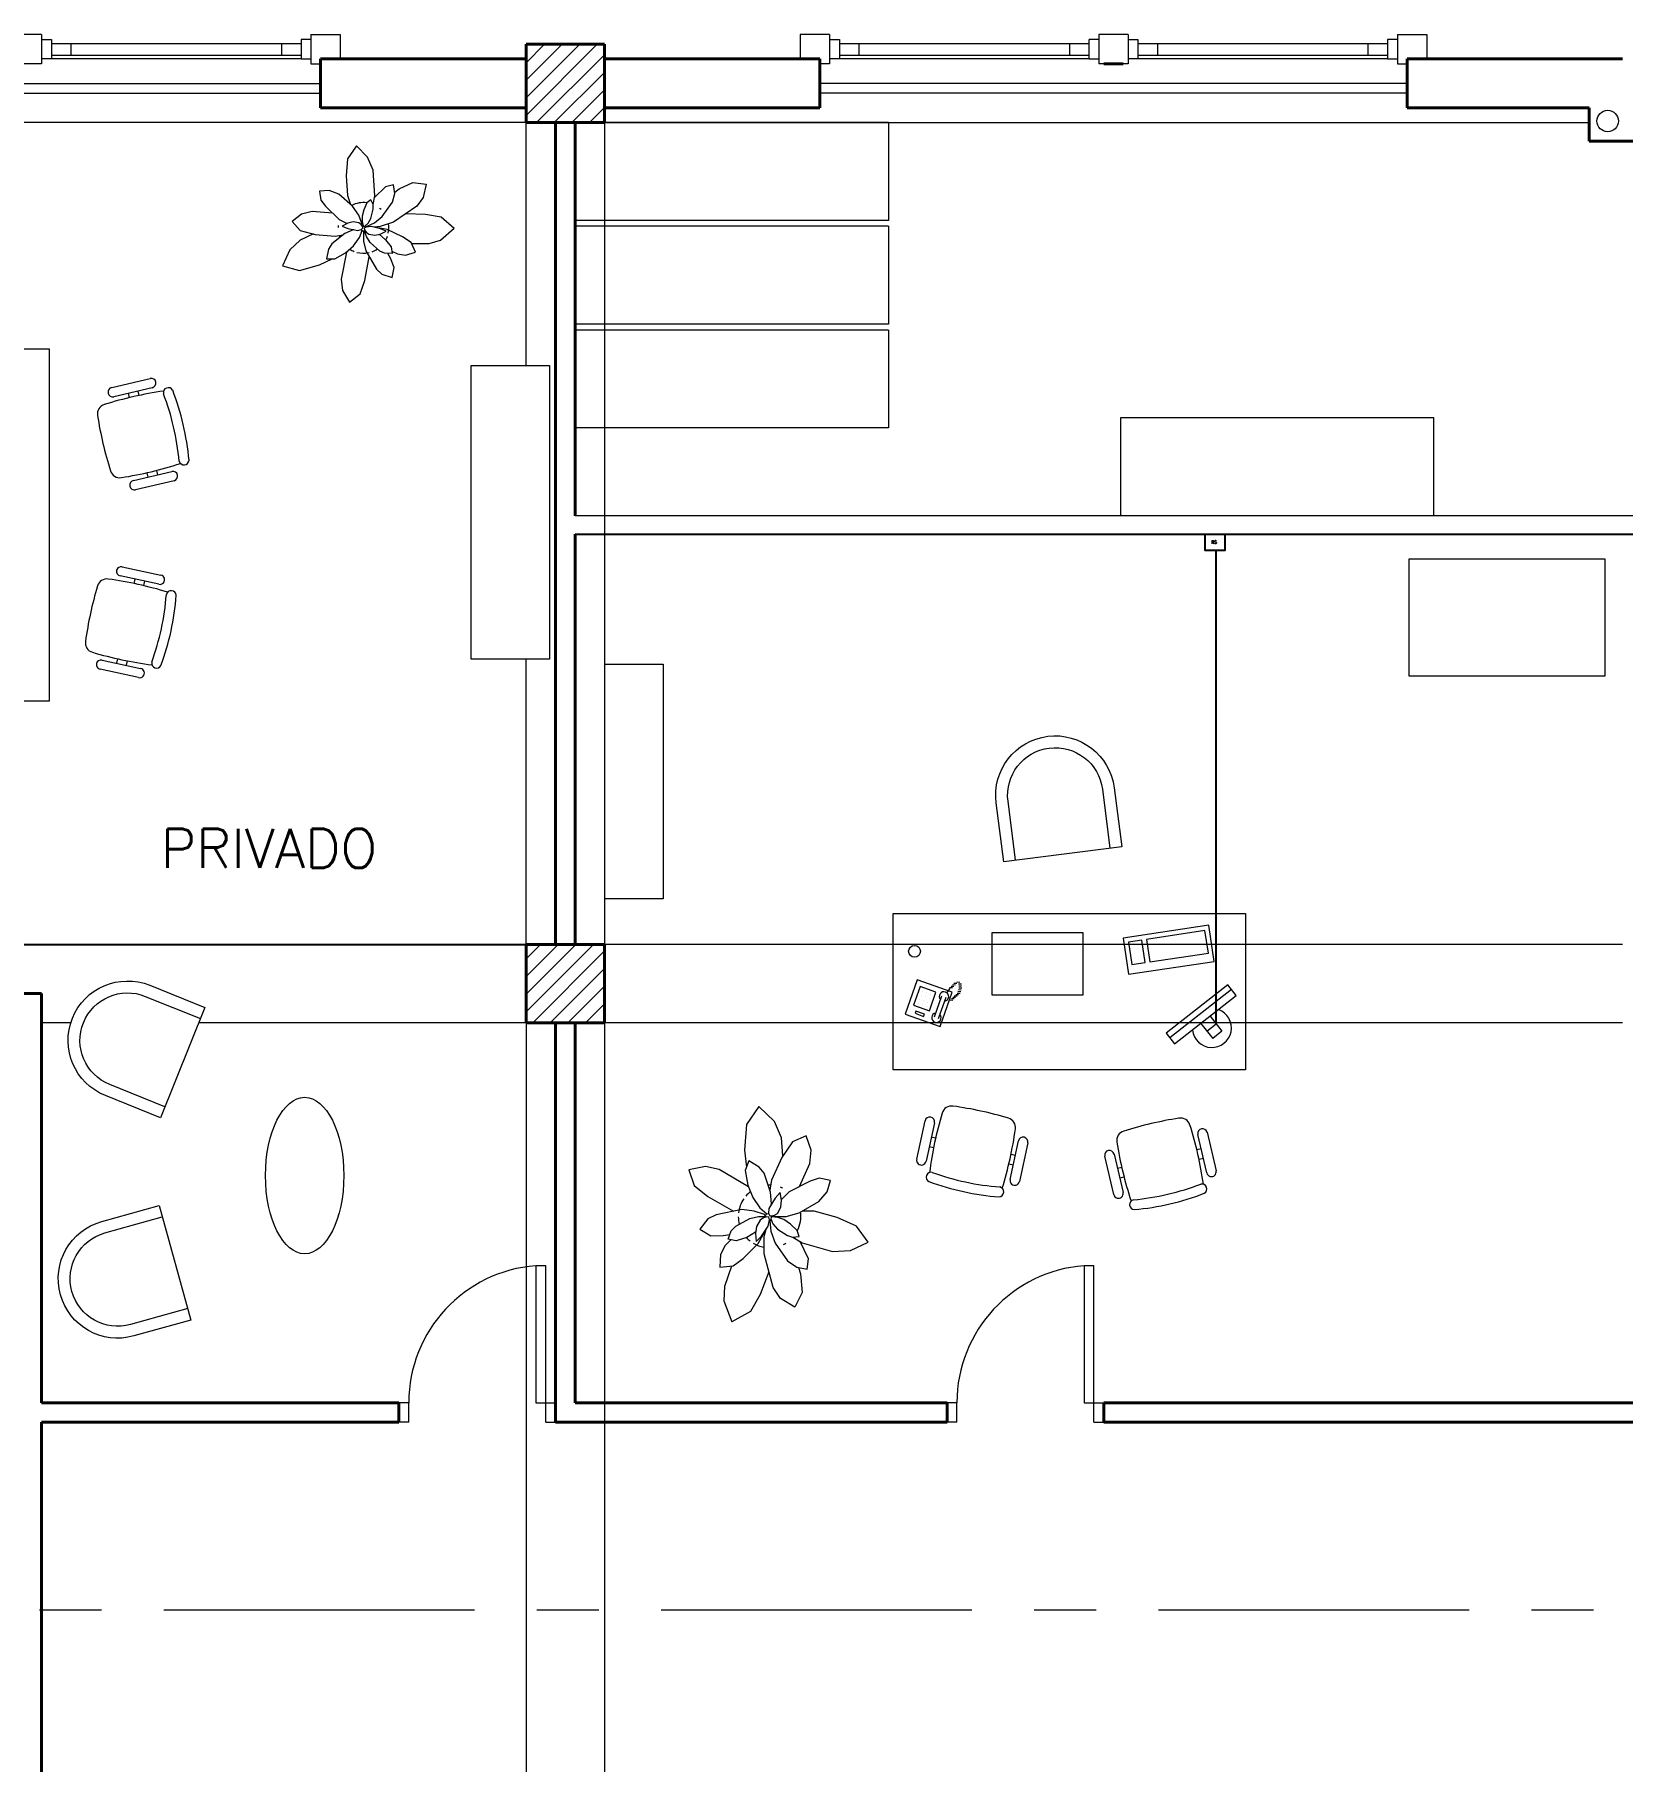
# Model space of a CAD drawing. Extents: x 952 to 1351, y -109 to 188.
# Drawn here: x 1331.43 to 1339.54, y 122.08 to 130.91 of the extents above; entities that cross this region are included whole.
import ezdxf

# ---------------------------------------------------------------- set-up
doc = ezdxf.new("R2010")
doc.units = 0
doc.header["$LTSCALE"] = 0.5
doc.linetypes.add('CENTER', pattern=[50.8, 31.75, -6.35, 6.35, -6.35])
doc.layers.get('0').update_dxf_attribs({"linetype": 'CONTINUOUS'})
doc.layers.add('Cableado', color=100, linetype='CONTINUOUS')
for name, color, linetype, lineweight in [('Carpintería', 55, 'CONTINUOUS', 20), ('Detalles .05', 243, 'CONTINUOUS', 5), ('Detalles 01', 8, 'CONTINUOUS', 9), ('Equipamiento fijo', 31, 'CONTINUOUS', 13), ('Equipamiento movil', 33, 'CONTINUOUS', 9), ('Muros corte', 7, 'CONTINUOUS', 40), ('Punta 02', 11, 'CONTINUOUS', 20), ('Tratamiento pisos', 251, 'CONTINUOUS', 9), ('Vidrios', 147, 'CONTINUOUS', 13)]:
    doc.layers.add(name, color=color, linetype=linetype, lineweight=lineweight)
doc.styles.add('Texto 2 mm', font='simplex.shx', dxfattribs={"height": 0.2})
doc.styles.add('Texto 5 mm', font='simplex.shx', dxfattribs={"height": 0.5})
pattern_1 = [(45, (102.69759, 2.652385), (-0.0449012806, 0.0449012806), [])]

# ---------------------------------------------------------------- blocks, each defined once
blk = doc.blocks.new('Silla 1')
at = {"layer": 'Equipamiento movil'}
for p, q in [((-0.1131, 0.2664), (0.0295, 0.409)), ((0.0638, 0.3747), (-0.0788, 0.2321)), ((-0.0254, 0.2855), (-0.0091, 0.2693)), ((0.0104, 0.3213), (0.0268, 0.3048)), ((0.2321, -0.0788), (0.3747, 0.0638)), ((0.409, 0.0295), (0.2664, -0.1131)), ((0.3048, 0.0268), (0.3213, 0.0104)), ((0.2693, -0.0091), (0.2855, -0.0254))]:
    blk.add_line(p, q, dxfattribs=at)
for centre, radius, start, end in [((1.4058, -1.1273), 1.9881, 130.22446, 139.18175), ((0.0467, 0.3919), 0.0242, 315, 135), ((0.1468, 0.3964), 0.0255, 61.36309, 224.37493), ((-0.654, -0.654), 1.2956, 37.15841, 52.84159), ((-0.6508, -0.6508), 1.3416, 37.13099, 52.86901), ((-0.0959, 0.2492), 0.0242, 135, 315), ((-0.0605, 0.1393), 0.0505, 139.18175, 220.81825), ((1.4058, 1.4058), 1.9881, 220.81825, 229.18175), ((-1.1273, 1.4058), 1.9881, 310.81825, 319.77554), ((0.3964, 0.1468), 0.0255, 225.62507, 28.63691), ((0.3919, 0.0467), 0.0242, 315, 135), ((0.2492, -0.0959), 0.0242, 135, 315), ((0.1393, -0.0605), 0.0505, 229.18175, 310.81825)]:
    blk.add_arc(centre, radius, start, end, dxfattribs=at)
blk = doc.blocks.new('Plant1')
for p, q in [((5.75, 15.65), (2.94, 14.02)), ((6.8, 12.64), (5.75, 15.65)), ((2.94, 14.02), (1.24, 11.02)), ((6.67, 9.74), (6.8, 12.64)), ((-4.94, 10.5), (-5.47, 8.7)), ((-5.47, 8.7), (-5.1, 7.19)), ((-3.11, 9.8), (-4.94, 10.5)), ((-1.65, 8.27), (-3.11, 9.8)), ((1.24, 11.02), (-0.18, 7.33)), ((4.8, 4.93), (6.67, 9.74)), ((-10.15, 7.82), (-12.56, 7.25)), ((-12.56, 7.25), (-11.81, 4.91)), ((-8.01, 7.41), (-10.15, 7.82)), ((-4.41, 5.37), (-8.01, 7.41)), ((-5.1, 7.19), (-3.73, 3.58)), ((-0.15, 4.91), (-1.65, 8.27)), ((-0.18, 7.33), (-0.36, 5.38)), ((7.53, 5.66), (4.58, 4.62)), ((9.19, 5.31), (7.53, 5.66)), ((-12.63, 3.17), (-15.39, 2.27)), ((-9.66, 3.14), (-12.63, 3.17)), ((-11.81, 4.91), (-9.42, 2.94)), ((-9.42, 2.94), (-5.88, 0.9)), ((-3.73, 3.58), (-2.59, 2.19)), ((0.25, 2.69), (-0.15, 4.91)), ((1.6, 3.31), (0.73, 2.26)), ((2.74, 4.3), (1.6, 3.31)), ((3.75, 4.5), (2.74, 4.3)), ((3.4, 2.61), (3.75, 3.44)), ((3.75, 3.45), (4.8, 4.93)), ((3.75, 3.44), (3.75, 4.5)), ((7.5, 2.24), (8.7, 3.64)), ((8.7, 3.64), (9.19, 5.31)), ((8.78, 3.92), (9.84, 4.12)), ((9.84, 4.12), (12.89, 4.12)), ((12.89, 4.12), (15.19, 2.69)), ((-15.39, 2.27), (-18.09, -0.04)), ((-3.93, 0.56), (-7.13, -0.21)), ((-5.88, 0.9), (-4.34, 0.46)), ((-2.06, 0.5), (-3.93, 0.56)), ((-2.48, 2.2), (-3.75, 2.12)), ((-3.75, 2.12), (-2.91, 1.21)), ((-2.91, 1.21), (-1.29, 0)), ((-1.34, 2), (-2.48, 2.2)), ((-1.9, 0.46), (-2.06, 0.5)), ((-0.39, 1.34), (-1.34, 2)), ((-0.56, -0.12), (-0.19, 0)), ((-0.12, 0.81), (-0.39, 1.34)), ((-0.19, 0), (-0.12, 0.06)), ((-0.06, 0.25), (-0.12, 0.81)), ((-0.12, 0.06), (-0.06, 0.25)), ((-0.11, 0.67), (0.06, 0.81)), ((0.06, 0.81), (0.25, 2.69)), ((0.31, 1.31), (0.12, 0.38)), ((0.12, 0.38), (0.19, 0.25)), ((0.19, 0.25), (0.38, 0.19)), ((0.73, 2.26), (0.31, 1.31)), ((0.38, 0.19), (1.25, 0.44)), ((0.47, 0.22), (0.69, 0)), ((0.69, 0), (2.44, 0)), ((1.25, 0.44), (2.18, 1.1)), ((2.18, 1.1), (3.4, 2.61)), ((2.44, 0), (4.43, 0.51)), ((4.43, 0.51), (7.5, 2.24)), ((13.53, 0.5), (11.66, -0.54)), ((15.19, 2.69), (13.53, 0.5)), ((-18.09, -0.04), (-15.37, -2.32)), ((-15.37, -2.32), (-11.22, -3.04)), ((-8.2, -0.91), (-9.38, -2.5)), ((-9.38, -2.5), (-7.87, -3.25)), ((-7.13, -0.21), (-8.2, -0.91)), ((-5.44, -3.05), (-3.38, -2.45)), ((-3.38, -2.45), (-1.56, -1.44)), ((-1.56, -1.44), (-0.5, -0.38)), ((-1.12, -2.44), (-1.55, -4.42)), ((-1.29, 0), (-0.56, -0.12)), ((-0.38, -0.81), (-1.12, -2.44)), ((-0.31, -0.5), (-0.59, -0.46)), ((-0.5, -0.38), (-0.5, -0.12)), ((0.06, -0.62), (-0.38, -0.81)), ((-0.26, -0.76), (-0.31, -0.5)), ((-0.19, -1.81), (-0.07, -0.68)), ((0.01, -3.25), (-0.19, -1.81)), ((0.12, -0.12), (0, -0.44)), ((0, -0.44), (0.12, -1)), ((0.56, -0.06), (0.12, -0.12)), ((0.12, -1), (0.45, -1.59)), ((0.45, -1.59), (1.43, -2.3)), ((1.53, -0.38), (0.56, -0.06)), ((1.43, -2.3), (2.56, -2.56)), ((3.06, -1.61), (1.53, -0.38)), ((3.19, -1.19), (2.01, -0.77)), ((2.38, -1), (2.23, -0.95)), ((2.32, -2.51), (3.05, -4.05)), ((4.2, -2.28), (2.38, -1)), ((2.56, -2.56), (3.88, -2.56)), ((3.88, -2.56), (3.06, -1.61)), ((6, -1.48), (3.19, -1.19)), ((6.42, -4.94), (4.2, -2.28)), ((11.66, -0.54), (6, -1.48)), ((9.02, -0.98), (12.56, -2.76)), ((12.56, -2.76), (15.17, -4.6)), ((-11.22, -3.04), (-8.38, -3)), ((-5.18, -2.97), (-8.45, -7.47)), ((-7.87, -3.25), (-5.44, -3.05)), ((-1.55, -4.42), (-1.12, -8.67)), ((1.03, -5.66), (0.01, -3.25)), ((3.05, -4.05), (3.43, -5.82)), ((7.5, -6.71), (6.42, -4.94)), ((15.17, -4.6), (16.61, -7.77)), ((-8.45, -7.47), (-9.18, -9.67)), ((-4.21, -9.77), (-1.41, -5.8)), ((1.72, -6.45), (1.03, -5.66)), ((3.06, -7.12), (1.72, -6.45)), ((2.25, -9.87), (2.39, -7.87)), ((2.39, -7.87), (2.32, -6.75)), ((3.43, -5.82), (3.06, -7.12)), ((3.19, -6.68), (4.04, -7.69)), ((4.04, -7.69), (5.41, -8.56)), ((7.5, -8.88), (7.5, -6.71)), ((7.5, -6.98), (10.72, -8.45)), ((10.72, -8.45), (13.06, -8.78)), ((13.06, -8.78), (16.61, -7.77)), ((-9.18, -9.67), (-8.88, -12.44)), ((-6.25, -11.82), (-4.21, -9.77)), ((-1.12, -8.67), (-0.57, -10.07)), ((-0.57, -10.07), (1, -11.56)), ((1, -11.56), (2.25, -9.87)), ((5.41, -8.56), (7.5, -8.88)), ((-8.88, -12.44), (-6.25, -11.82))]:
    blk.add_line(p, q)
for start, end in [(57.1582, 93.2041), (172.4345, 176.9296), (149.2581, 153.7532), (21.2653, 25.7604), (212.1423, 223.5771), (323.0282, 344.4965), (229.8179, 257.6637), (265.2848, 278.7499), (306.6551, 316.418)]:
    blk.add_arc((0, 0), 5.12, start, end)
blk = doc.blocks.new('Silla 2')
for p, q in [((15, 15), (0, 15)), ((0, 15), (0, -15)), ((15, 12), (0, 12)), ((0, -12), (15, -12)), ((0, -15), (15, -15))]:
    blk.add_line(p, q)
for radius in [15, 12]:
    blk.add_arc((15, 0), radius, 270, 90)
blk = doc.blocks.new('TELEFONO')
at = {"layer": 'Detalles .05'}
for p, q in [((0.139, 0.134), (-0.098, 0.134)), ((-0.098, 0.134), (-0.098, -0.099)), ((0.139, -0.099), (0.139, 0.134)), ((-0.071, 0.089), (-0.071, -0.055)), ((-0.043, 0.089), (-0.043, -0.055)), ((0.108, 0.063), (0, 0.063)), ((0, 0.063), (0, -0.063)), ((0.081, 0.108), (0.023, 0.108)), ((0.023, 0.108), (0.023, 0.094)), ((0.023, 0.094), (0.081, 0.094)), ((0.027, 0.041), (0.027, 0.041)), ((0.027, 0.014), (0.027, 0.014)), ((0.054, 0.041), (0.054, 0.041)), ((0.054, 0.014), (0.054, 0.014)), ((0.081, 0.094), (0.081, 0.108)), ((0.081, 0.041), (0.081, 0.041)), ((0.081, 0.014), (0.081, 0.014)), ((0.108, -0.063), (0.108, 0.063)), ((-0.129, -0.104), (-0.147, -0.11)), ((-0.124, -0.093), (-0.141, -0.098)), ((-0.118, -0.081), (-0.135, -0.087)), ((-0.112, -0.07), (-0.129, -0.075)), ((-0.106, -0.058), (-0.124, -0.064)), ((-0.101, -0.047), (-0.118, -0.052)), ((-0.098, -0.099), (0.139, -0.099)), ((-0.067, -0.083), (-0.078, -0.116)), ((0, -0.063), (0.108, -0.063)), ((0.027, -0.013), (0.027, -0.013)), ((0.027, -0.04), (0.027, -0.04)), ((0.054, -0.013), (0.054, -0.013)), ((0.054, -0.04), (0.054, -0.04)), ((0.081, -0.013), (0.081, -0.013)), ((0.081, -0.04), (0.081, -0.04)), ((-0.129, -0.116), (-0.147, -0.121)), ((-0.129, -0.127), (-0.147, -0.133)), ((-0.129, -0.139), (-0.147, -0.145)), ((-0.124, -0.15), (-0.141, -0.156)), ((-0.118, -0.162), (-0.135, -0.168)), ((-0.104, -0.17), (-0.122, -0.176)), ((-0.089, -0.156), (-0.106, -0.162)), ((-0.083, -0.145), (-0.101, -0.15)), ((-0.078, -0.133), (-0.095, -0.139)), ((-0.072, -0.121), (-0.089, -0.127))]:
    blk.add_line(p, q, dxfattribs=at)
for centre, start, end in [((-0.057, 0.089), 298.4915, 241.5085), ((-0.057, -0.055), 118.4915, 61.5085)]:
    blk.add_arc(centre, 0.0302, start, end, dxfattribs=at)
blk = doc.blocks.new('RECTANG')
for p, q in [((1, 1), (0, 1)), ((0, 1), (0, 0)), ((1, 0), (1, 1)), ((0, 0), (1, 0))]:
    blk.add_line(p, q)
blk = doc.blocks.new('KEYBOARD', base_point=(60, 294))
for p, xscale, yscale, zscale in [((60, 294), 19, 8, 19), ((61, 295), 13, 5, 13), ((75, 295), 3, 5, 3)]:
    blk.add_blockref('RECTANG', p, dxfattribs=dict(xscale=xscale, yscale=yscale, zscale=zscale))

msp = doc.modelspace()

# ---------------------------------------------------------------- hatches: boundary and pattern name
at = {"layer": 'Detalles 01'}
h = msp.add_hatch(dxfattribs=at)
h.set_pattern_fill('ANSI31,_O', color=256, scale=0.02)
h.set_pattern_definition(pattern_1)
h.paths.add_polyline_path([(1334.3432, 130.8575), (1333.9432, 130.8575), (1333.9432, 130.4575), (1334.3432, 130.4575)])
h = msp.add_hatch(dxfattribs=at)
h.set_pattern_fill('ANSI31,_O', color=256, scale=0.02)
h.set_pattern_definition(pattern_1)
h.paths.add_polyline_path([(1334.3432, 126.2575), (1333.9432, 126.2575), (1333.9432, 125.8575), (1334.3432, 125.8575)])

# ---------------------------------------------------------------- linework, layer by layer
at = {"layer": 'Cableado'}
for p, q in [((1334.1932, 126.2575), (1334.1932, 128.3549)), ((1334.1932, 128.3549), (1343.387, 128.3549)), ((1337.4673, 125.8519), (1337.4673, 128.2704)), ((1328.8432, 126.2575), (1334.1932, 126.2575))]:
    msp.add_line(p, q, dxfattribs=at)
msp.add_lwpolyline([(1337.412, 128.3549), (1337.5115, 128.3549), (1337.5115, 128.2704), (1337.412, 128.2704)], close=True, dxfattribs=at)
at = {"layer": 'Carpintería'}
for p, q in [((1331.4682, 130.9075), (1331.3182, 130.9075)), ((1331.4682, 130.9075), (1331.4682, 130.7575)), ((1331.4682, 130.8825), (1331.5182, 130.8825)), ((1331.5182, 130.8825), (1331.5182, 130.7825)), ((1332.7932, 130.8825), (1332.7932, 130.7825)), ((1332.8432, 130.8825), (1332.7932, 130.8825)), ((1332.8432, 130.9075), (1332.8432, 130.7575)), ((1332.8432, 130.9075), (1332.9932, 130.9075)), ((1332.9932, 130.9075), (1332.9932, 130.7825)), ((1335.4932, 130.9075), (1335.3432, 130.9075)), ((1335.3432, 130.9075), (1335.3432, 130.7825)), ((1335.4932, 130.9075), (1335.4932, 130.7575)), ((1335.4932, 130.8825), (1335.5432, 130.8825)), ((1335.5432, 130.8825), (1335.5432, 130.7825)), ((1336.8682, 130.8825), (1336.8182, 130.8825)), ((1336.8182, 130.7825), (1336.8182, 130.8825)), ((1337.0182, 130.9075), (1336.8682, 130.9075)), ((1336.8682, 130.9075), (1336.8682, 130.7575)), ((1337.0182, 130.9075), (1337.0182, 130.7575)), ((1337.0182, 130.8825), (1337.0682, 130.8825)), ((1337.0682, 130.8825), (1337.0682, 130.7825)), ((1338.3432, 130.8825), (1338.3432, 130.7825)), ((1338.3932, 130.8825), (1338.3432, 130.8825)), ((1338.3932, 130.9075), (1338.3932, 130.7575)), ((1338.3932, 130.9075), (1338.5432, 130.9075)), ((1338.5432, 130.9075), (1338.5432, 130.7825)), ((1331.5182, 130.8625), (1332.7932, 130.8625)), ((1331.5182, 130.8025), (1332.7932, 130.8025)), ((1331.6182, 130.8625), (1331.6182, 130.8025)), ((1332.6932, 130.8625), (1332.6932, 130.8025)), ((1335.5432, 130.8625), (1336.8182, 130.8625)), ((1335.5432, 130.8025), (1336.8182, 130.8025)), ((1335.6432, 130.8625), (1335.6432, 130.8025)), ((1336.7182, 130.8625), (1336.7182, 130.8025)), ((1337.0682, 130.8625), (1338.3432, 130.8625)), ((1337.0682, 130.8025), (1338.3432, 130.8025)), ((1337.1682, 130.8625), (1337.1682, 130.8025)), ((1338.2432, 130.8625), (1338.2432, 130.8025)), ((1331.4682, 130.7575), (1331.3182, 130.7575)), ((1331.5182, 130.7825), (1331.4682, 130.7825)), ((1332.7932, 130.7825), (1332.8432, 130.7825)), ((1332.8432, 130.7575), (1332.8932, 130.7575)), ((1335.4932, 130.7575), (1335.4432, 130.7575)), ((1335.5432, 130.7825), (1335.4932, 130.7825)), ((1336.8182, 130.7825), (1336.8682, 130.7825)), ((1336.8932, 130.7575), (1336.8682, 130.7575)), ((1337.0182, 130.7575), (1336.9932, 130.7575)), ((1337.0682, 130.7825), (1337.0182, 130.7825)), ((1338.3432, 130.7825), (1338.3932, 130.7825)), ((1338.3932, 130.7575), (1338.4432, 130.7575)), ((1334.0432, 124.6158), (1333.9932, 124.6158)), ((1333.9932, 124.6158), (1333.9932, 123.9158)), ((1334.0432, 123.9158), (1334.0432, 124.6158)), ((1336.8432, 124.6158), (1336.7932, 124.6158)), ((1336.7932, 124.6158), (1336.7932, 123.9158)), ((1336.8432, 123.9158), (1336.8432, 124.6158)), ((1333.3432, 123.9158), (1333.2932, 123.9158)), ((1333.3432, 123.8158), (1333.3432, 123.9158)), ((1333.9932, 123.9158), (1334.0432, 123.9158)), ((1334.0432, 123.8158), (1334.0432, 123.9158)), ((1334.0432, 123.9158), (1334.0932, 123.9158)), ((1336.1432, 123.9158), (1336.0932, 123.9158)), ((1336.1432, 123.8158), (1336.1432, 123.9158)), ((1336.7932, 123.9158), (1336.8432, 123.9158)), ((1336.8432, 123.8158), (1336.8432, 123.9158)), ((1336.8432, 123.9158), (1336.8932, 123.9158)), ((1333.3432, 123.8158), (1333.2932, 123.8158)), ((1334.0432, 123.8158), (1334.0932, 123.8158)), ((1336.1432, 123.8158), (1336.0932, 123.8158)), ((1336.8432, 123.8158), (1336.8932, 123.8158))]:
    msp.add_line(p, q, dxfattribs=at)
at = {"layer": 'Detalles 01'}
for p, q in [((1332.7932, 130.7825), (1331.5182, 130.7825)), ((1336.8182, 130.7825), (1335.5432, 130.7825)), ((1338.3432, 130.7825), (1337.0682, 130.7825)), ((1329.8932, 130.6575), (1332.8932, 130.6575)), ((1336.8932, 130.6575), (1335.4432, 130.6575)), ((1338.4432, 130.6575), (1336.8932, 130.6575)), ((1329.8932, 130.6075), (1332.8932, 130.6075)), ((1336.9932, 130.6075), (1335.4432, 130.6075)), ((1338.4432, 130.6075), (1336.9932, 130.6075))]:
    msp.add_line(p, q, dxfattribs=at)
at = {"layer": 'Detalles 01', "linetype": 'CENTER', "ltscale": 0.1}
msp.add_line((1327.0125, 122.8575), (1346.5449, 122.8575), dxfattribs=at)
at = {"layer": 'Detalles 01'}
msp.add_circle((1339.4676, 130.4653), 0.055, dxfattribs=at)
for centre in [(1334.0467, 123.9144), (1336.8467, 123.9144)]:
    msp.add_arc(centre, 0.7035, 94.35932, 179.88288, dxfattribs=at)
at = {"layer": 'Equipamiento fijo'}
for p, q in [((1335.7932, 130.4575), (1334.1932, 130.4575)), ((1335.7932, 130.4575), (1335.7932, 129.9575)), ((1335.7932, 129.9575), (1334.1932, 129.9575)), ((1335.7932, 129.9275), (1334.1932, 129.9275)), ((1335.7932, 129.9275), (1335.7932, 129.4275)), ((1335.7932, 129.4275), (1334.1932, 129.4275)), ((1335.7932, 129.3975), (1334.1932, 129.3975)), ((1335.7932, 129.3975), (1335.7932, 128.8975)), ((1338.5797, 128.9485), (1336.9797, 128.9485)), ((1336.9797, 128.9485), (1336.9797, 128.4485)), ((1338.5797, 128.4485), (1338.5797, 128.9485)), ((1335.7932, 128.8975), (1334.1932, 128.8975))]:
    msp.add_line(p, q, dxfattribs=at)
at = {"layer": 'Equipamiento movil'}
for p, q in [((1330.7074, 129.3008), (1331.5074, 129.3008)), ((1331.5074, 129.3008), (1331.5074, 127.5008)), ((1333.6632, 127.7162), (1333.6632, 129.2162)), ((1333.6632, 129.2162), (1334.0632, 129.2162)), ((1334.0632, 129.2162), (1334.0632, 127.7162)), ((1338.453, 127.6281), (1338.453, 128.2281)), ((1338.453, 128.2281), (1339.453, 128.2281)), ((1339.453, 128.2281), (1339.453, 127.6281)), ((1334.0632, 127.7162), (1333.6632, 127.7162)), ((1334.3432, 127.69), (1334.6432, 127.69)), ((1334.6432, 127.69), (1334.6432, 126.49)), ((1339.453, 127.6281), (1338.453, 127.6281)), ((1331.5074, 127.5008), (1330.7074, 127.5008)), ((1334.6432, 126.49), (1334.3432, 126.49)), ((1335.8181, 125.6163), (1335.8181, 126.4163)), ((1335.8181, 126.4163), (1337.6181, 126.4163)), ((1337.6181, 126.4163), (1337.6181, 125.6163)), ((1336.7885, 126.3172), (1336.3226, 126.3172)), ((1336.3226, 126.3172), (1336.3226, 126.0009)), ((1336.7885, 126.0009), (1336.7885, 126.3172)), ((1337.5267, 126.0513), (1337.2123, 125.804)), ((1337.5453, 126.0277), (1337.2309, 125.7804)), ((1337.57, 125.9963), (1337.5267, 126.0513)), ((1336.3226, 126.0009), (1336.7885, 126.0009)), ((1337.2556, 125.749), (1337.57, 125.9963)), ((1337.3892, 125.8541), (1337.4499, 125.7769)), ((1337.4201, 125.8148), (1337.4673, 125.8519)), ((1337.4364, 125.8912), (1337.4971, 125.814)), ((1337.2123, 125.804), (1337.2556, 125.749)), ((1337.4971, 125.814), (1337.4499, 125.7769)), ((1337.6181, 125.6163), (1335.8181, 125.6163))]:
    msp.add_line(p, q, dxfattribs=at)
msp.add_circle((1335.9269, 126.2225), 0.03, dxfattribs=at)
msp.add_arc((1337.4457, 125.8309), 0.1, 186.08042, 70.30836, dxfattribs=at)
msp.add_ellipse((1332.8119, 125.0765), major_axis=(0, 0.4), ratio=0.5, dxfattribs=at)
at = {"layer": 'Muros corte'}
for p, q in [((1334.3432, 130.8575), (1333.9432, 130.8575)), ((1333.9432, 130.8575), (1333.9432, 130.4575)), ((1334.3432, 130.8575), (1334.3432, 130.4575)), ((1333.9432, 130.7825), (1332.8932, 130.7825)), ((1332.8932, 130.7825), (1332.8932, 130.5325)), ((1335.4432, 130.7825), (1334.3432, 130.7825)), ((1335.4432, 130.7825), (1335.4432, 130.5325)), ((1336.9932, 130.7575), (1336.8932, 130.7575)), ((1339.5432, 130.7825), (1338.4432, 130.7825)), ((1338.4432, 130.7825), (1338.4432, 130.5325)), ((1333.9432, 130.5325), (1332.8932, 130.5325)), ((1335.4432, 130.5325), (1334.3432, 130.5325)), ((1339.3732, 130.5325), (1338.4432, 130.5325)), ((1339.3732, 130.3625), (1339.3732, 130.5325)), ((1334.3432, 130.4575), (1333.9432, 130.4575)), ((1334.0932, 130.4575), (1334.0932, 126.2575)), ((1334.1932, 130.4575), (1334.1932, 128.4485)), ((1339.6932, 130.3625), (1339.3732, 130.3625)), ((1334.1932, 128.3549), (1334.1932, 126.2575)), ((1334.3432, 126.2575), (1333.9432, 126.2575)), ((1333.9432, 125.8575), (1333.9432, 126.2575)), ((1334.3432, 125.8575), (1334.3432, 126.2575)), ((1331.4682, 126.0075), (1328.8432, 126.0075)), ((1331.4682, 126.0075), (1331.4682, 123.9158)), ((1334.3432, 125.8575), (1333.9432, 125.8575)), ((1334.0932, 125.8575), (1334.0932, 123.8158)), ((1334.1932, 125.8575), (1334.1932, 123.9158)), ((1333.2932, 123.9158), (1331.4682, 123.9158)), ((1333.2932, 123.8158), (1333.2932, 123.9158)), ((1336.0932, 123.9158), (1334.1932, 123.9158)), ((1336.0932, 123.9158), (1336.0932, 123.8158)), ((1339.6932, 123.9158), (1336.8932, 123.9158)), ((1336.8932, 123.9158), (1336.8932, 123.8158)), ((1333.2932, 123.8158), (1331.4682, 123.8158)), ((1331.4682, 123.8158), (1331.4682, 121.4575)), ((1336.0932, 123.8158), (1334.0932, 123.8158)), ((1342.5432, 123.8158), (1336.8932, 123.8158))]:
    msp.add_line(p, q, dxfattribs=at)
at = {"layer": 'Tratamiento pisos'}
for p, q in [((1333.9432, 130.4575), (1329.0132, 130.4575)), ((1333.9432, 129.2162), (1333.9432, 130.4575)), ((1334.3432, 130.4575), (1336.8932, 130.4575)), ((1334.3432, 130.4575), (1334.3432, 126.2575)), ((1336.8932, 130.4575), (1339.3732, 130.4575)), ((1333.9432, 126.2575), (1333.9432, 127.7162)), ((1333.9432, 126.2575), (1331.2292, 126.2575)), ((1336.8932, 126.2575), (1334.3432, 126.2575)), ((1339.5432, 126.2575), (1336.8932, 126.2575)), ((1331.6174, 125.8575), (1331.4682, 125.8575)), ((1333.9432, 125.8575), (1332.2712, 125.8575)), ((1333.9432, 125.8575), (1333.9432, 119.8575)), ((1334.3432, 125.8575), (1334.3432, 121.8992)), ((1336.8932, 125.8575), (1334.3432, 125.8575)), ((1339.5432, 125.8575), (1336.8295, 125.8575))]:
    msp.add_line(p, q, dxfattribs=at)
at = {"layer": 'Vidrios', "color": 0}
for p, q in [((1339.6941, 128.4485), (1334.1932, 128.4485)), ((1339.6941, 128.3549), (1334.1932, 128.3549))]:
    msp.add_line(p, q, dxfattribs=at)

# ---------------------------------------------------------------- block references
at = {"layer": 'Detalles .05'}
for name, p, xscale, yscale, zscale, rotation in [('Plant1', (1333.1123, 129.9193), 0.025272, 0.025272, 0.025272, 24.94817034716579), ('TELEFONO', (1336.0196, 125.9655), 0.8000000000000003, 0.8000000000000003, 0.8000000000000003, 160.4753668543308), ('Plant1', (1335.1864, 124.8674), 0.0312, 0.0312, 0.0312, 275.4822477110876)]:
    msp.add_blockref(name, p, dxfattribs=dict(at, xscale=xscale, yscale=yscale, zscale=zscale, rotation=rotation))
at = {"layer": 'Equipamiento movil'}
for p, rotation in [((1331.7816, 128.8181), 328.1489296800341), ((1331.7176, 127.9488), 302.7859765046892), ((1336.2661, 125.406), 212.7859765046891), ((1337.1354, 125.342), 238.1489296800341)]:
    msp.add_blockref('Silla 1', p, dxfattribs=dict(at, rotation=rotation))
for name, p, xscale, yscale, zscale, rotation in [('Silla 2', (1336.6837, 126.7186), -0.02025, 0.02025, 0.02025, 277.2196633004443), ('KEYBOARD', (1337.43, 126.3553), 0.02326153846132683, 0.02326153846132683, 0.02326153846132683, 188.5780346670578), ('Silla 2', (1332.1891, 125.6536), -0.02025, 0.02025, 0.02025, 338.0777538284378), ('Silla 2', (1332.1497, 124.6308), -0.02025, 0.02025, 0.02025, 15.56347288925339)]:
    msp.add_blockref(name, p, dxfattribs=dict(at, xscale=xscale, yscale=yscale, zscale=zscale, rotation=rotation))

# ---------------------------------------------------------------- texts
at = {"layer": 'Cableado', "insert": (1337.4433, 128.3214), "char_height": 0.01595, "attachment_point": 1, "style": 'Texto 5 mm'}
msp.add_mtext_dynamic_manual_height_columns('RS', width=19.34546, gutter_width=2.5, heights=[0], dxfattribs=at)
at = {"layer": 'Punta 02', "insert": (1332.0773, 126.8489), "char_height": 0.2, "width": 1.269429, "attachment_point": 1, "style": 'Texto 2 mm'}
msp.add_mtext('PRIVADO', dxfattribs=at)

doc.saveas('drawing.dxf')
